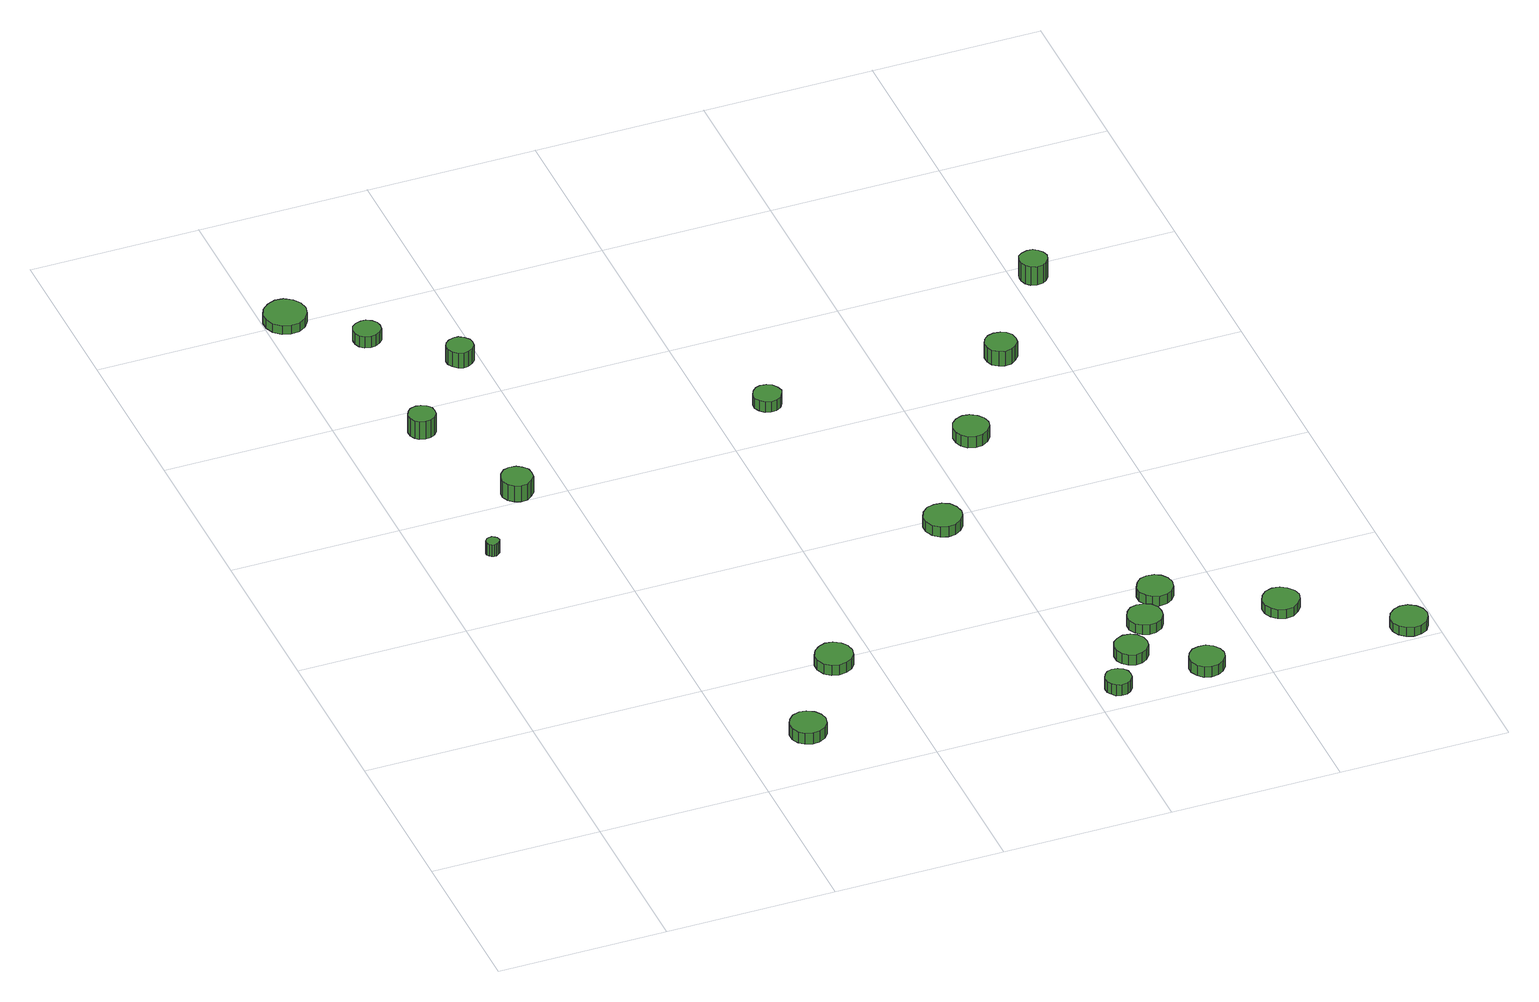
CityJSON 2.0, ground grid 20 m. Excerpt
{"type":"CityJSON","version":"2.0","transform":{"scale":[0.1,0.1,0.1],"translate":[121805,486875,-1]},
"CityObjects":{
"tree1":{"type":"SolitaryVegetationObject","attributes":{"function":"something"}},
"tree2":{"type":"SolitaryVegetationObject","attributes":{"function":"something"},"geometry":[{"type":"MultiSurface","lod":"1","boundaries":[[[0,1,2,3,4,5,6,7,8,9,10,11,12,13,14]],[[15,16,17,18,19,20,21,22,23,24,25,26,27,28,29]],[[0,29,28,1]],[[1,28,27,2]],[[2,27,26,3]],[[3,26,25,4]],[[4,25,24,5]],[[5,24,23,6]],[[6,23,22,7]],[[7,22,21,8]],[[8,21,20,9]],[[9,20,19,10]],[[10,19,18,11]],[[11,18,17,12]],[[12,17,16,13]],[[13,16,15,14]],[[14,15,29,0]]]}]},
"tree3":{"type":"SolitaryVegetationObject","attributes":{"function":"something"},"geometry":[{"type":"MultiSurface","lod":"1","boundaries":[[[30,31,32,33,34,35,36,37,38,39,40,41,42,43,44]],[[45,46,47,48,49,50,51,52,53,54,55,56,57,58,59]],[[30,59,58,31]],[[31,58,57,32]],[[32,57,56,33]],[[33,56,55,34]],[[34,55,54,35]],[[35,54,53,36]],[[36,53,52,37]],[[37,52,51,38]],[[38,51,50,39]],[[39,50,49,40]],[[40,49,48,41]],[[41,48,47,42]],[[42,47,46,43]],[[43,46,45,44]],[[44,45,59,30]]]}]},
"tree4":{"type":"SolitaryVegetationObject","attributes":{"function":"something"},"geometry":[{"type":"MultiSurface","lod":"1","boundaries":[[[60,61,62,63,64,65,66,67,68,69,70,71,72,73,74]],[[75,76,77,78,79,80,81,82,83,84,85,86,87,88,89]],[[60,89,88,61]],[[61,88,87,62]],[[62,87,86,63]],[[63,86,85,64]],[[64,85,84,65]],[[65,84,83,66]],[[66,83,82,67]],[[67,82,81,68]],[[68,81,80,69]],[[69,80,79,70]],[[70,79,78,71]],[[71,78,77,72]],[[72,77,76,73]],[[73,76,75,74]],[[74,75,89,60]]]}]},
"tree5":{"type":"SolitaryVegetationObject","attributes":{"function":"something"},"geometry":[{"type":"MultiSurface","lod":"1","boundaries":[[[90,91,92,93,94,95,96,97,98,99,100,101,102,103,104]],[[105,106,107,108,109,110,111,112,113,114,115,116,117,118,119]],[[90,119,118,91]],[[91,118,117,92]],[[92,117,116,93]],[[93,116,115,94]],[[94,115,114,95]],[[95,114,113,96]],[[96,113,112,97]],[[97,112,111,98]],[[98,111,110,99]],[[99,110,109,100]],[[100,109,108,101]],[[101,108,107,102]],[[102,107,106,103]],[[103,106,105,104]],[[104,105,119,90]]]}]},
"tree6":{"type":"SolitaryVegetationObject","attributes":{"function":"something"},"geometry":[{"type":"MultiSurface","lod":"1","boundaries":[[[120,121,122,123,124,125,126,127,128,129,130,131,132,133,134]],[[135,136,137,138,139,140,141,142,143,144,145,146,147,148,149]],[[120,149,148,121]],[[121,148,147,122]],[[122,147,146,123]],[[123,146,145,124]],[[124,145,144,125]],[[125,144,143,126]],[[126,143,142,127]],[[127,142,141,128]],[[128,141,140,129]],[[129,140,139,130]],[[130,139,138,131]],[[131,138,137,132]],[[132,137,136,133]],[[133,136,135,134]],[[134,135,149,120]]]}]},
"tree7":{"type":"SolitaryVegetationObject","attributes":{"function":"something"},"geometry":[{"type":"MultiSurface","lod":"1","boundaries":[[[150,151,152,153,154,155,156,157,158,159,160,161,162,163,164]],[[165,166,167,168,169,170,171,172,173,174,175,176,177,178,179]],[[150,179,178,151]],[[151,178,177,152]],[[152,177,176,153]],[[153,176,175,154]],[[154,175,174,155]],[[155,174,173,156]],[[156,173,172,157]],[[157,172,171,158]],[[158,171,170,159]],[[159,170,169,160]],[[160,169,168,161]],[[161,168,167,162]],[[162,167,166,163]],[[163,166,165,164]],[[164,165,179,150]]]}]},
"tree8":{"type":"SolitaryVegetationObject","attributes":{"function":"something"},"geometry":[{"type":"MultiSurface","lod":"1","boundaries":[[[180,181,182,183,184,185,186,187,188,189,190,191,192,193,194]],[[195,196,197,198,199,200,201,202,203,204,205,206,207,208,209]],[[180,209,208,181]],[[181,208,207,182]],[[182,207,206,183]],[[183,206,205,184]],[[184,205,204,185]],[[185,204,203,186]],[[186,203,202,187]],[[187,202,201,188]],[[188,201,200,189]],[[189,200,199,190]],[[190,199,198,191]],[[191,198,197,192]],[[192,197,196,193]],[[193,196,195,194]],[[194,195,209,180]]]}]},
"tree9":{"type":"SolitaryVegetationObject","attributes":{"function":"something"},"geometry":[{"type":"MultiSurface","lod":"1","boundaries":[[[210,211,212,213,214,215,216,217,218,219,220,221,222,223,224]],[[225,226,227,228,229,230,231,232,233,234,235,236,237,238,239]],[[210,239,238,211]],[[211,238,237,212]],[[212,237,236,213]],[[213,236,235,214]],[[214,235,234,215]],[[215,234,233,216]],[[216,233,232,217]],[[217,232,231,218]],[[218,231,230,219]],[[219,230,229,220]],[[220,229,228,221]],[[221,228,227,222]],[[222,227,226,223]],[[223,226,225,224]],[[224,225,239,210]]]}]},
"tree10":{"type":"SolitaryVegetationObject","attributes":{"function":"something"}},
"tree11":{"type":"SolitaryVegetationObject","attributes":{"function":"something"}},
"tree12":{"type":"SolitaryVegetationObject","attributes":{"function":"something"},"geometry":[{"type":"MultiSurface","lod":"1","boundaries":[[[240,241,242,243,244,245,246,247,248,249,250,251,252,253,254]],[[255,256,257,258,259,260,261,262,263,264,265,266,267,268,269]],[[240,269,268,241]],[[241,268,267,242]],[[242,267,266,243]],[[243,266,265,244]],[[244,265,264,245]],[[245,264,263,246]],[[246,263,262,247]],[[247,262,261,248]],[[248,261,260,249]],[[249,260,259,250]],[[250,259,258,251]],[[251,258,257,252]],[[252,257,256,253]],[[253,256,255,254]],[[254,255,269,240]]]}]},
"tree13":{"type":"SolitaryVegetationObject","attributes":{"function":"something"},"geometry":[{"type":"MultiSurface","lod":"1","boundaries":[[[270,271,272,273,274,275,276,277,278,279,280,281,282,283,284]],[[285,286,287,288,289,290,291,292,293,294,295,296,297,298,299]],[[270,299,298,271]],[[271,298,297,272]],[[272,297,296,273]],[[273,296,295,274]],[[274,295,294,275]],[[275,294,293,276]],[[276,293,292,277]],[[277,292,291,278]],[[278,291,290,279]],[[279,290,289,280]],[[280,289,288,281]],[[281,288,287,282]],[[282,287,286,283]],[[283,286,285,284]],[[284,285,299,270]]]}]},
"tree14":{"type":"SolitaryVegetationObject","attributes":{"function":"something"},"geometry":[{"type":"MultiSurface","lod":"1","boundaries":[[[300,301,302,303,304,305,306,307,308,309,310,311,312,313,314]],[[315,316,317,318,319,320,321,322,323,324,325,326,327,328,329]],[[300,329,328,301]],[[301,328,327,302]],[[302,327,326,303]],[[303,326,325,304]],[[304,325,324,305]],[[305,324,323,306]],[[306,323,322,307]],[[307,322,321,308]],[[308,321,320,309]],[[309,320,319,310]],[[310,319,318,311]],[[311,318,317,312]],[[312,317,316,313]],[[313,316,315,314]],[[314,315,329,300]]]}]},
"tree15":{"type":"SolitaryVegetationObject","attributes":{"function":"something"},"geometry":[{"type":"MultiSurface","lod":"1","boundaries":[[[330,331,332,333,334,335,336,337,338,339,340,341,342,343,344]],[[345,346,347,348,349,350,351,352,353,354,355,356,357,358,359]],[[330,359,358,331]],[[331,358,357,332]],[[332,357,356,333]],[[333,356,355,334]],[[334,355,354,335]],[[335,354,353,336]],[[336,353,352,337]],[[337,352,351,338]],[[338,351,350,339]],[[339,350,349,340]],[[340,349,348,341]],[[341,348,347,342]],[[342,347,346,343]],[[343,346,345,344]],[[344,345,359,330]]]}]},
"tree16":{"type":"SolitaryVegetationObject","attributes":{"function":"something"}},
"tree17":{"type":"SolitaryVegetationObject","attributes":{"function":"something"},"geometry":[{"type":"MultiSurface","lod":"1","boundaries":[[[360,361,362,363,364,365,366,367,368,369,370,371,372,373,374]],[[375,376,377,378,379,380,381,382,383,384,385,386,387,388,389]],[[360,389,388,361]],[[361,388,387,362]],[[362,387,386,363]],[[363,386,385,364]],[[364,385,384,365]],[[365,384,383,366]],[[366,383,382,367]],[[367,382,381,368]],[[368,381,380,369]],[[369,380,379,370]],[[370,379,378,371]],[[371,378,377,372]],[[372,377,376,373]],[[373,376,375,374]],[[374,375,389,360]]]}]},
"tree18":{"type":"SolitaryVegetationObject","attributes":{"function":"something"},"geometry":[{"type":"MultiSurface","lod":"1","boundaries":[[[390,391,392,393,394,395,396,397,398,399,400,401,402,403,404]],[[405,406,407,408,409,410,411,412,413,414,415,416,417,418,419]],[[390,419,418,391]],[[391,418,417,392]],[[392,417,416,393]],[[393,416,415,394]],[[394,415,414,395]],[[395,414,413,396]],[[396,413,412,397]],[[397,412,411,398]],[[398,411,410,399]],[[399,410,409,400]],[[400,409,408,401]],[[401,408,407,402]],[[402,407,406,403]],[[403,406,405,404]],[[404,405,419,390]]]}]},
"tree19":{"type":"SolitaryVegetationObject","attributes":{"function":"something"},"geometry":[{"type":"MultiSurface","lod":"1","boundaries":[[[420,421,422,423,424,425,426,427,428,429,430,431,432,433,434]],[[435,436,437,438,439,440,441,442,443,444,445,446,447,448,449]],[[420,449,448,421]],[[421,448,447,422]],[[422,447,446,423]],[[423,446,445,424]],[[424,445,444,425]],[[425,444,443,426]],[[426,443,442,427]],[[427,442,441,428]],[[428,441,440,429]],[[429,440,439,430]],[[430,439,438,431]],[[431,438,437,432]],[[432,437,436,433]],[[433,436,435,434]],[[434,435,449,420]]]}]},
"tree20":{"type":"SolitaryVegetationObject","attributes":{"function":"something"}},
"tree21":{"type":"SolitaryVegetationObject","attributes":{"function":"something"},"geometry":[{"type":"MultiSurface","lod":"1","boundaries":[[[450,451,452,453,454,455,456,457,458,459,460,461,462,463,464]],[[465,466,467,468,469,470,471,472,473,474,475,476,477,478,479]],[[450,479,478,451]],[[451,478,477,452]],[[452,477,476,453]],[[453,476,475,454]],[[454,475,474,455]],[[455,474,473,456]],[[456,473,472,457]],[[457,472,471,458]],[[458,471,470,459]],[[459,470,469,460]],[[460,469,468,461]],[[461,468,467,462]],[[462,467,466,463]],[[463,466,465,464]],[[464,465,479,450]]]}]},
"tree22":{"type":"SolitaryVegetationObject","attributes":{"function":"something"},"geometry":[{"type":"MultiSurface","lod":"1","boundaries":[[[480,481,482,483,484,485,486,487,488,489,490,491,492,493,494]],[[495,496,497,498,499,500,501,502,503,504,505,506,507,508,509]],[[480,509,508,481]],[[481,508,507,482]],[[482,507,506,483]],[[483,506,505,484]],[[484,505,504,485]],[[485,504,503,486]],[[486,503,502,487]],[[487,502,501,488]],[[488,501,500,489]],[[489,500,499,490]],[[490,499,498,491]],[[491,498,497,492]],[[492,497,496,493]],[[493,496,495,494]],[[494,495,509,480]]]}]},
"tree23":{"type":"SolitaryVegetationObject","attributes":{"function":"something"},"geometry":[{"type":"MultiSurface","lod":"1","boundaries":[[[510,511,512,513,514,515,516,517,518,519,520,521,522,523,524]],[[525,526,527,528,529,530,531,532,533,534,535,536,537,538,539]],[[510,539,538,511]],[[511,538,537,512]],[[512,537,536,513]],[[513,536,535,514]],[[514,535,534,515]],[[515,534,533,516]],[[516,533,532,517]],[[517,532,531,518]],[[518,531,530,519]],[[519,530,529,520]],[[520,529,528,521]],[[521,528,527,522]],[[522,527,526,523]],[[523,526,525,524]],[[524,525,539,510]]]}]},
"tree24":{"type":"SolitaryVegetationObject","attributes":{"function":"something"},"geometry":[{"type":"MultiSurface","lod":"1","boundaries":[[[540,541,542,543,544,545,546,547,548,549,550,551,552,553,554]],[[555,556,557,558,559,560,561,562,563,564,565,566,567,568,569]],[[540,569,568,541]],[[541,568,567,542]],[[542,567,566,543]],[[543,566,565,544]],[[544,565,564,545]],[[545,564,563,546]],[[546,563,562,547]],[[547,562,561,548]],[[548,561,560,549]],[[549,560,559,550]],[[550,559,558,551]],[[551,558,557,552]],[[552,557,556,553]],[[553,556,555,554]],[[554,555,569,540]]]}]},
"tree25":{"type":"SolitaryVegetationObject","attributes":{"function":"something"},"geometry":[{"type":"MultiSurface","lod":"1","boundaries":[[[570,571,572,573,574,575,576,577,578,579,580,581,582,583,584]],[[585,586,587,588,589,590,591,592,593,594,595,596,597,598,599]],[[570,599,598,571]],[[571,598,597,572]],[[572,597,596,573]],[[573,596,595,574]],[[574,595,594,575]],[[575,594,593,576]],[[576,593,592,577]],[[577,592,591,578]],[[578,591,590,579]],[[579,590,589,580]],[[580,589,588,581]],[[581,588,587,582]],[[582,587,586,583]],[[583,586,585,584]],[[584,585,599,570]]]}]}
},
"vertices":[
[89,524,21],[88,528,21],[86,530,21],[83,532,21],[80,532,21],[77,531,21],[75,529,21],[73,526,21],[73,523,21],[75,520,21],[77,518,21],[80,517,21],[83,517,21],[86,519,21],[88,521,21],[88,521,5],[86,519,5],[83,517,5],[80,517,5],[77,518,5],[75,520,5],[73,523,5],[73,526,5],[75,529,5],[77,531,5],[80,532,5],[83,532,5],[86,530,5],[88,528,5],[89,524,5],
[302,85,20],[300,93,20],[295,100,20],[287,105,20],[279,106,20],[270,103,20],[264,97,20],[260,89,20],[260,80,20],[264,72,20],[270,67,20],[279,64,20],[287,65,20],[295,69,20],[300,76,20],[300,76,5],[295,69,5],[287,65,5],[279,64,5],[270,67,5],[264,72,5],[260,80,5],[260,89,5],[264,97,5],[270,103,5],[279,106,5],[287,105,5],[295,100,5],[300,93,5],[302,85,5],
[107,763,29],[106,769,29],[102,774,29],[96,777,29],[90,778,29],[83,776,29],[79,772,29],[76,766,29],[76,759,29],[79,753,29],[83,749,29],[90,747,29],[96,748,29],[102,751,29],[106,756,29],[106,756,5],[102,751,5],[96,748,5],[90,747,5],[83,749,5],[79,753,5],[76,759,5],[76,766,5],[79,772,5],[83,776,5],[90,778,5],[96,777,5],[102,774,5],[106,769,5],[107,763,5],
[51,1008,17],[49,1018,17],[43,1026,17],[34,1032,17],[24,1033,17],[14,1029,17],[6,1022,17],[2,1013,17],[2,1003,17],[6,993,17],[14,986,17],[24,983,17],[34,984,17],[43,989,17],[49,998,17],[49,998,5],[43,989,5],[34,984,5],[24,983,5],[14,986,5],[6,993,5],[2,1003,5],[2,1013,5],[6,1022,5],[14,1029,5],[24,1033,5],[34,1032,5],[43,1026,5],[49,1018,5],[51,1008,5],
[165,619,27],[164,626,27],[159,632,27],[153,636,27],[145,637,27],[138,635,27],[132,629,27],[129,622,27],[129,615,27],[132,608,27],[138,603,27],[145,600,27],[153,601,27],[159,605,27],[164,611,27],[164,611,5],[159,605,5],[153,601,5],[145,600,5],[138,603,5],[132,608,5],[129,615,5],[129,622,5],[132,629,5],[138,635,5],[145,637,5],[153,636,5],[159,632,5],[164,626,5],[165,619,5],
[113,942,21],[112,948,21],[108,953,21],[102,957,21],[96,957,21],[89,955,21],[84,951,21],[82,945,21],[82,938,21],[84,932,21],[89,928,21],[96,926,21],[102,927,21],[108,930,21],[112,935,21],[112,935,6],[108,930,6],[102,927,6],[96,926,6],[89,928,6],[84,932,6],[82,938,6],[82,945,6],[84,951,6],[89,955,6],[96,957,6],[102,957,6],[108,953,6],[112,948,6],[113,942,6],
[376,192,20],[374,201,20],[369,208,20],[361,213,20],[352,214,20],[344,211,20],[337,205,20],[333,197,20],[333,188,20],[337,179,20],[344,173,20],[352,171,20],[361,172,20],[369,176,20],[374,183,20],[374,183,6],[369,176,6],[361,172,6],[352,171,6],[344,173,6],[337,179,6],[333,188,6],[333,197,6],[337,205,6],[344,211,6],[352,214,6],[361,213,6],[369,208,6],[374,201,6],[376,192,6],
[194,869,26],[193,875,26],[189,880,26],[183,884,26],[177,884,26],[171,882,26],[166,878,26],[163,872,26],[163,866,26],[166,860,26],[171,855,26],[177,853,26],[183,854,26],[189,857,26],[193,862,26],[193,862,6],[189,857,6],[183,854,6],[177,853,6],[171,855,6],[166,860,6],[163,866,6],[163,872,6],[166,878,6],[171,882,6],[177,884,6],[183,884,6],[189,880,6],[193,875,6],[194,869,6],
[645,36,21],[644,42,21],[640,47,21],[635,50,21],[628,51,21],[622,49,21],[618,45,21],[615,39,21],[615,32,21],[618,27,21],[622,22,21],[628,20,21],[635,21,21],[640,24,21],[644,29,21],[644,29,6],[640,24,6],[635,21,6],[628,20,6],[622,22,6],[618,27,6],[615,32,6],[615,39,6],[618,45,6],[622,49,6],[628,51,6],[635,50,6],[640,47,6],[644,42,6],[645,36,6],
[480,665,22],[478,672,22],[474,678,22],[468,681,22],[461,682,22],[455,680,22],[450,675,22],[447,669,22],[447,662,22],[450,656,22],[455,651,22],[461,649,22],[468,650,22],[474,653,22],[478,659,22],[478,659,8],[474,653,8],[468,650,8],[461,649,8],[455,651,8],[450,656,8],[447,662,8],[447,669,8],[450,675,8],[455,680,8],[461,682,8],[468,681,8],[474,678,8],[478,672,8],[480,665,8],
[582,384,22],[580,393,22],[575,401,22],[567,405,22],[558,406,22],[549,404,22],[542,397,22],[538,389,22],[538,380,22],[542,371,22],[549,365,22],[558,362,22],[567,363,22],[575,368,22],[580,375,22],[580,375,8],[575,368,8],[567,363,8],[558,362,8],[549,365,8],[542,371,8],[538,380,8],[538,389,8],[542,397,8],[549,404,8],[558,406,8],[567,405,8],[575,401,8],[580,393,8],[582,384,8],
[684,85,21],[683,93,21],[678,100,21],[671,104,21],[663,105,21],[655,102,21],[649,97,21],[646,90,21],[646,81,21],[649,74,21],[655,69,21],[663,66,21],[671,67,21],[678,71,21],[683,78,21],[683,78,7],[678,71,7],[671,67,7],[663,66,7],[655,69,7],[649,74,7],[646,81,7],[646,90,7],[649,97,7],[655,102,7],[663,105,7],[671,104,7],[678,100,7],[683,93,7],[684,85,7],
[720,133,20],[719,141,20],[714,148,20],[706,152,20],[698,153,20],[690,151,20],[684,145,20],[680,137,20],[680,129,20],[684,121,20],[690,116,20],[698,113,20],[706,114,20],[714,118,20],[719,125,20],[719,125,7],[714,118,7],[706,114,7],[698,113,7],[690,116,7],[684,121,7],[680,129,7],[680,137,7],[684,145,7],[690,151,7],[698,153,7],[706,152,7],[714,148,7],[719,141,7],[720,133,7],
[756,36,20],[754,44,20],[749,51,20],[742,56,20],[733,56,20],[725,54,20],[719,48,20],[715,40,20],[715,32,20],[719,24,20],[725,18,20],[733,16,20],[742,17,20],[749,21,20],[754,28,20],[754,28,6],[749,21,6],[742,17,6],[733,16,6],[725,18,6],[719,24,6],[715,32,6],[715,40,6],[719,48,6],[725,54,6],[733,56,6],[742,56,6],[749,51,6],[754,44,6],[756,36,6],
[751,179,20],[749,187,20],[744,194,20],[737,198,20],[728,199,20],[720,197,20],[714,191,20],[710,183,20],[710,174,20],[714,166,20],[720,161,20],[728,158,20],[737,159,20],[744,163,20],[749,170,20],[749,170,7],[744,163,7],[737,159,7],[728,158,7],[720,161,7],[714,166,7],[710,174,7],[710,183,7],[714,191,7],[720,197,7],[728,199,7],[737,198,7],[744,194,7],[749,187,7],[751,179,7],
[670,524,24],[668,532,24],[663,539,24],[655,544,24],[647,545,24],[638,542,24],[632,536,24],[629,528,24],[629,520,24],[632,512,24],[638,506,24],[647,503,24],[655,504,24],[663,509,24],[668,516,24],[668,516,9],[663,509,9],[655,504,9],[647,503,9],[638,506,9],[632,512,9],[629,520,9],[629,528,9],[632,536,9],[638,542,9],[647,545,9],[655,544,9],[663,539,9],[668,532,9],[670,524,9],
[873,107,19],[871,115,19],[865,122,19],[858,127,19],[849,128,19],[840,125,19],[834,119,19],[830,111,19],[830,102,19],[834,94,19],[840,88,19],[849,85,19],[858,86,19],[865,91,19],[871,98,19],[871,98,7],[865,91,7],[858,86,7],[849,85,7],[840,88,7],[834,94,7],[830,102,7],[830,111,7],[834,119,7],[840,125,7],[849,128,7],[858,127,7],[865,122,7],[871,115,7],[873,107,7],
[752,649,30],[751,657,30],[746,663,30],[740,666,30],[732,667,30],[725,665,30],[719,660,30],[716,653,30],[716,645,30],[719,638,30],[725,633,30],[732,631,30],[740,632,30],[746,636,30],[751,642,30],[751,642,10],[746,636,10],[740,632,10],[732,631,10],[725,633,10],[719,638,10],[716,645,10],[716,653,10],[719,660,10],[725,665,10],[732,667,10],[740,666,10],[746,663,10],[751,657,10],[752,649,10],
[992,23,19],[990,32,19],[985,39,19],[977,44,19],[968,45,19],[960,42,19],[953,36,19],[949,28,19],[949,19,19],[953,11,19],[960,5,19],[968,2,19],[977,3,19],[985,7,19],[990,15,19],[990,15,7],[985,7,7],[977,3,7],[968,2,7],[960,5,7],[953,11,7],[949,19,7],[949,28,7],[953,36,7],[960,42,7],[968,45,7],[977,44,7],[985,39,7],[990,32,7],[992,23,7],
[838,772,36],[836,779,36],[832,784,36],[827,788,36],[820,788,36],[813,786,36],[808,782,36],[806,775,36],[806,769,36],[808,763,36],[813,758,36],[820,756,36],[827,757,36],[832,760,36],[836,765,36],[836,765,11],[832,760,11],[827,757,11],[820,756,11],[813,758,11],[808,763,11],[806,769,11],[806,775,11],[808,782,11],[813,786,11],[820,788,11],[827,788,11],[832,784,11],[836,779,11],[838,772,11]
]}
